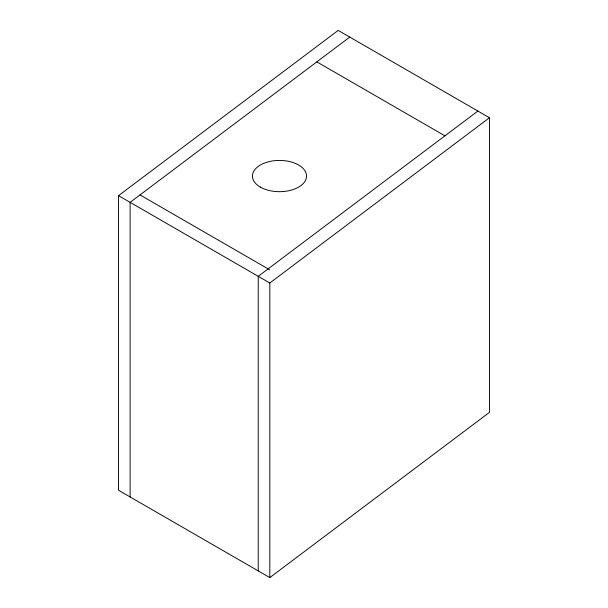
<?xml version="1.0" encoding="UTF-8"?>
<svg xmlns="http://www.w3.org/2000/svg" width="608" height="608" viewBox="0 0 608 608"><rect width="100%" height="100%" fill="white"/><g stroke="black" fill="none" stroke-linecap="round" stroke-linejoin="round"><path stroke-width="0.91" d="M118.537 195.662L338.185 30.4L489.463 117.739L489.463 412.338L269.815 577.6L118.537 490.261L118.537 195.662L269.815 283.001L269.815 577.6M349.767 37.088L130.12 202.35L130.12 496.949M477.88 111.051L258.233 276.313L258.233 570.912M269.815 283.001L489.463 117.739M316.821 61.872L444.934 135.842M140.007 194.91L269.618 269.747M260.361 187.104A27.064 15.626 0 0 0 305.634 180.097A27.064 15.626 0 0 0 272.49 160.968A27.064 15.626 0 0 0 260.361 187.104"/></g></svg>
